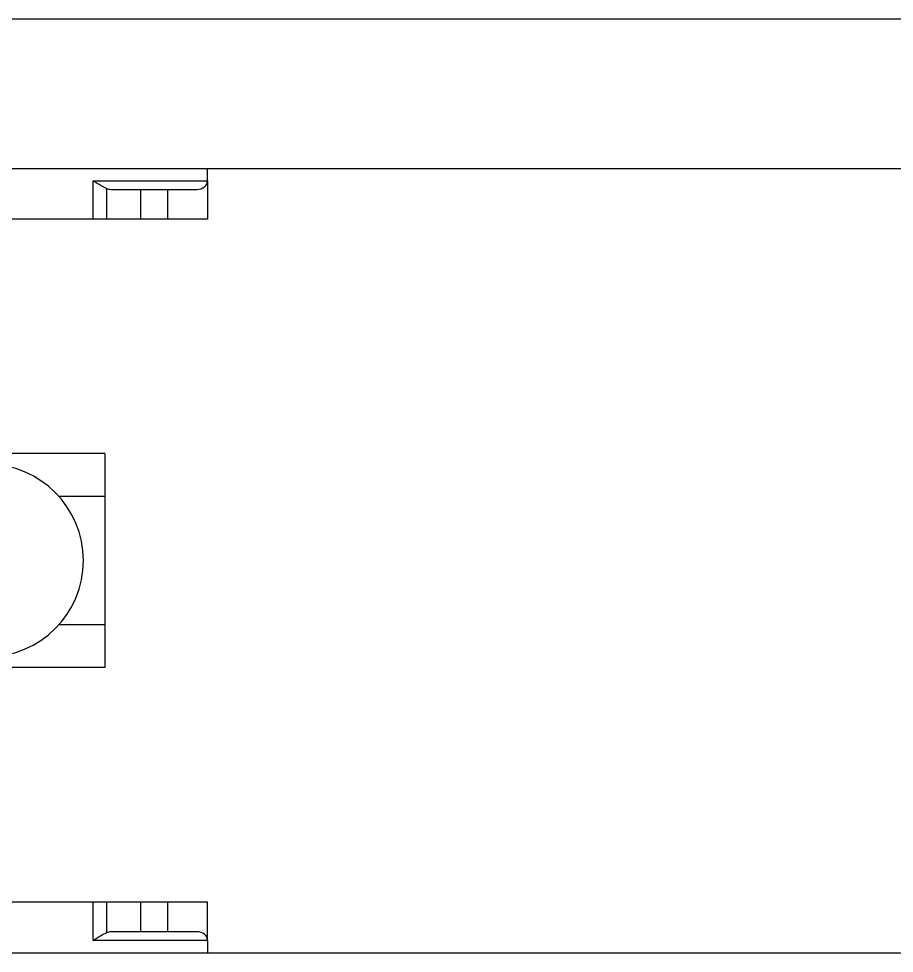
# Model space of a CAD drawing. Header units: inches. Extents: x -1851 to 6314, y -1304 to 4687.
# Drawn here: x 1318.43 to 1327.8, y 1503.1 to 1513.1 of the extents above; entities that cross this region are included whole.
import ezdxf

# ---------------------------------------------------------------- set-up
doc = ezdxf.new("R2010")
doc.units = ezdxf.units.IN
doc.header["$MEASUREMENT"] = 0
doc.layers.add('E-ARRY-TABL', color=9, linetype='Continuous')

# ---------------------------------------------------------------- blocks, each defined once
blk = doc.blocks.new('2.2.1_8 Mid Plan View')
at = {"color": 7, "linetype": 'Continuous', "lineweight": 15}
for p, q in [((-0.30061, -3.73684), (-0.30061, 2.68042)), ((0.30109, 2.68042), (0.30109, -3.73684)), ((-0.41544, -3.62201), (-0.41544, 2.56559)), ((-0.29117, 0.16896), (-0.30061, 0.16896)), ((-0.29117, 0.16896), (-0.26164, 0.16896)), ((-0.29117, 0.08119), (-0.29117, 0.16896)), ((-0.26164, 0.16896), (-0.26164, 0.1382)), ((0.29117, 0.16896), (0.26164, 0.16896)), ((0.26164, 0.1382), (0.26164, 0.16896)), ((0.29117, 0.16896), (0.29117, 0.08119)), ((0.29117, 0.16896), (0.30109, 0.16896)), ((-0.28461, 0.1382), (-0.28461, 0.16076)), ((0.28461, 0.16076), (0.28461, 0.1382)), ((-0.28461, 0.1382), (-0.26164, 0.1382)), ((-0.28461, 0.1177), (-0.28461, 0.1382)), ((-0.26164, 0.1382), (-0.26164, 0.1177)), ((0.26164, 0.1177), (0.26164, 0.1382)), ((0.26164, 0.1382), (0.28461, 0.1382)), ((0.28461, 0.1382), (0.28461, 0.1177)), ((-0.26164, 0.1177), (-0.28461, 0.1177)), ((-0.28461, 0.09514), (-0.28461, 0.1177)), ((-0.26164, 0.1177), (-0.26164, 0.09143)), ((0.28461, 0.1177), (0.26164, 0.1177)), ((0.26164, 0.09143), (0.26164, 0.1177)), ((0.28461, 0.1177), (0.28461, 0.09514)), ((-0.28532, 0.09143), (-0.26164, 0.09143)), ((-0.26164, 0.09143), (-0.26164, 0.08119)), ((-0.08202, 0.09022), (-0.04921, 0.09022)), ((-0.08202, 0.09022), (-0.08202, -0.1048)), ((-0.04921, 0.09022), (0.04921, 0.09022)), ((0.04921, 0.09022), (0.08202, 0.09022)), ((0.08202, 0.09022), (0.08202, -0.1048)), ((0.26164, 0.09143), (0.28532, 0.09143)), ((0.26164, 0.08119), (0.26164, 0.09143)), ((-0.26164, 0.08119), (-0.29117, 0.08119)), ((-0.26164, 0.08119), (-0.26164, -0.22889)), ((0.29117, 0.08119), (0.26164, 0.08119)), ((0.26164, -0.22889), (0.26164, 0.08119))]:
    blk.add_line(p, q, dxfattribs=at)
at = {"color": 8, "linetype": 'Continuous', "lineweight": 15}
for p, q in [((-0.04921, 0.09022), (-0.04921, 0.05502)), ((0.04921, 0.09022), (0.04921, 0.05502))]:
    blk.add_line(p, q, dxfattribs=at)
at = {"color": 7, "linetype": 'Continuous', "lineweight": 15}
blk.add_arc((0, 0), 0.07382, 0, 180, dxfattribs=at)
for centre, start_param, end_param in [((-0.29117, 0.16076), 4.712389, 6.283185), ((0.29117, 0.16076), 0, 1.570796), ((-0.29117, 0.09514), 4.24319, 4.712389), ((0.29117, 0.09514), 1.570796, 2.039995)]:
    blk.add_ellipse(centre, major_axis=(0, 0.0082), ratio=0.8, start_param=start_param, end_param=end_param, dxfattribs=at)
for points, knots in [([(-0.28532, 0.09143), (-0.28595, 0.09012), (-0.2875, 0.08689), (-0.28984, 0.08329), (-0.29116, 0.0812), (-0.29117, 0.08119)], [0, 0, 0, 0, 0.405195, 0.996287, 1, 1, 1, 1]), ([(0.29117, 0.08119), (0.29116, 0.0812), (0.28984, 0.08329), (0.2875, 0.08689), (0.28595, 0.09012), (0.28532, 0.09143)], [0, 0, 0, 0, 0.003713, 0.594805, 1, 1, 1, 1])]:
    blk.add_open_spline(points, degree=3, knots=knots, dxfattribs=at)

msp = doc.modelspace()

# ---------------------------------------------------------------- linework, layer by layer
at = {"layer": 'E-ARRY-TABL'}
for p, q in [((1267.55665, 1513.09973), (1353.89208, 1513.09973)), ((1265.95445, 1511.49753), (1355.49428, 1511.49753)), ((1320.45198, 1511.36584), (1320.45198, 1511.49753)), ((1319.22727, 1511.36584), (1320.45198, 1511.36584)), ((1319.22727, 1510.95385), (1319.22727, 1511.36584)), ((1320.45198, 1511.36584), (1320.45198, 1510.95385)), ((1319.37025, 1511.28418), (1319.37025, 1510.95385)), ((1319.422, 1511.27429), (1319.73678, 1511.27429)), ((1319.73678, 1510.95385), (1319.73678, 1511.27429)), ((1319.73678, 1511.27429), (1320.02275, 1511.27429)), ((1320.02275, 1511.27429), (1320.02275, 1510.95385)), ((1320.02275, 1511.27429), (1320.33754, 1511.27429)), ((1319.22727, 1510.95385), (1314.90081, 1510.95385)), ((1319.37025, 1510.95385), (1319.22727, 1510.95385)), ((1319.73678, 1510.95385), (1319.37025, 1510.95385)), ((1320.02275, 1510.95385), (1319.73678, 1510.95385)), ((1320.45198, 1510.95385), (1320.02275, 1510.95385)), ((1319.35333, 1508.44756), (1316.63214, 1508.44756)), ((1319.35333, 1508.44756), (1319.35333, 1507.98979)), ((1319.35333, 1507.98979), (1318.86217, 1507.98979)), ((1319.35333, 1507.98979), (1319.35333, 1506.61648)), ((1319.35333, 1506.61648), (1318.86217, 1506.61648)), ((1319.35333, 1506.61648), (1319.35333, 1506.15871)), ((1319.35333, 1506.15871), (1316.63214, 1506.15871)), ((1314.90081, 1503.65242), (1319.22727, 1503.65242)), ((1319.22727, 1503.24043), (1319.22727, 1503.65242)), ((1319.22727, 1503.65242), (1319.37025, 1503.65242)), ((1319.37025, 1503.65242), (1319.37025, 1503.32209)), ((1319.37025, 1503.65242), (1319.73678, 1503.65242)), ((1319.73678, 1503.33198), (1319.73678, 1503.65242)), ((1319.73678, 1503.65242), (1320.02275, 1503.65242)), ((1320.02275, 1503.65242), (1320.02275, 1503.33198)), ((1320.02275, 1503.65242), (1320.45198, 1503.65242)), ((1320.45198, 1503.24043), (1320.45198, 1503.65242)), ((1319.73678, 1503.33198), (1319.422, 1503.33198)), ((1320.02275, 1503.33198), (1319.73678, 1503.33198)), ((1320.33754, 1503.33198), (1320.02275, 1503.33198)), ((1320.45198, 1503.24043), (1319.22727, 1503.24043)), ((1320.45198, 1503.24043), (1320.45198, 1503.10203)), ((1355.49428, 1503.10203), (1265.95445, 1503.10203))]:
    msp.add_line(p, q, dxfattribs=at)
msp.add_arc((1318.09446, 1507.30313), 1.02998, 270, 90, dxfattribs=at)
for centre, start_param, end_param in [((1320.33754, 1511.36584), 4.712389, 6.2831853), ((1319.422, 1511.36584), 4.2431899, 4.712389), ((1319.422, 1503.24043), 1.5707963, 2.0399954), ((1320.33754, 1503.24043), 0, 1.5707963)]:
    msp.add_ellipse(centre, major_axis=(0.11444, 0), ratio=0.8, start_param=start_param, end_param=end_param, dxfattribs=at)
for points, knots in [([(1319.37025, 1511.28418), (1319.35191, 1511.29297), (1319.30683, 1511.31458), (1319.25667, 1511.34725), (1319.22745, 1511.36573), (1319.22727, 1511.36584)], [0, 0, 0, 0, 0.405195, 0.9962874, 1, 1, 1, 1]), ([(1319.22727, 1503.24043), (1319.22745, 1503.24054), (1319.25667, 1503.25902), (1319.30683, 1503.29169), (1319.35191, 1503.3133), (1319.37025, 1503.32209)], [0, 0, 0, 0, 0.0037126, 0.594805, 1, 1, 1, 1])]:
    msp.add_open_spline(points, degree=3, knots=knots, dxfattribs=at)

# ---------------------------------------------------------------- block references
at = {"layer": 'E-ARRY-TABL', "xscale": 13.95298604562408, "yscale": 13.95298604562408, "zscale": 13.95298604562408, "rotation": 270}
msp.add_blockref('2.2.1_8 Mid Plan View', (1318.09446, 1507.30313), dxfattribs=at)

doc.saveas('drawing.dxf')
